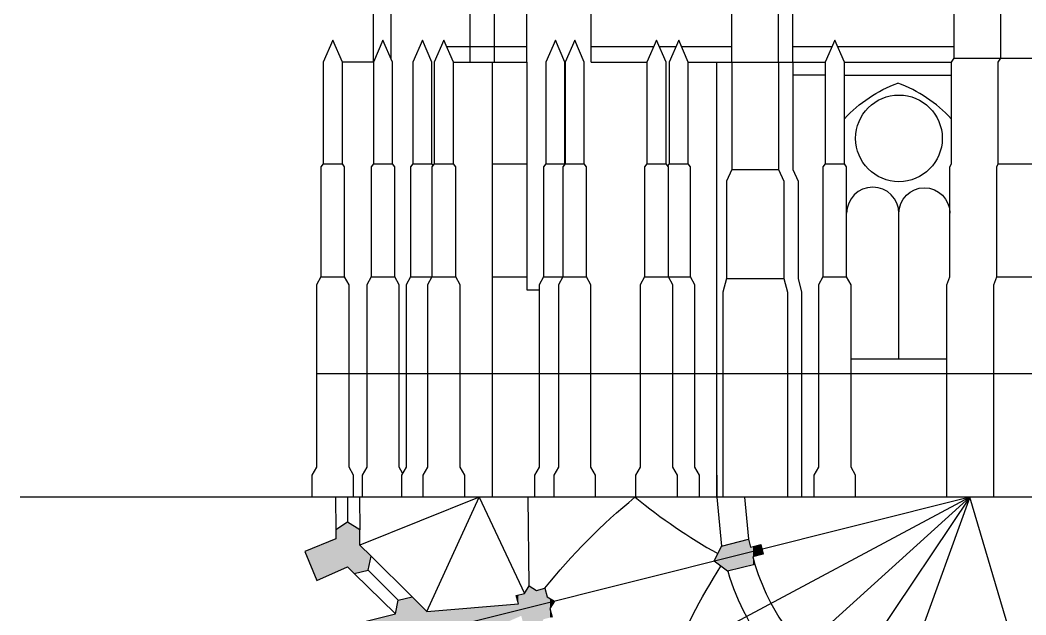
# Model space of a CAD drawing. Extents: x 309 to 370, y -277 to -28.
# Drawn here: x 312.64 to 346.78, y -164.76 to -144.57 of the extents above; entities that cross this region are included whole.
import ezdxf

# ---------------------------------------------------------------- set-up
doc = ezdxf.new("R2010")
doc.units = 0
for name, color, linetype in [('BASE_PLAN', 7, 'CONTINUOUS'), ('ELEVATIONS', 7, 'CONTINUOUS'), ('LINE_OF_SYMMETRY', 7, 'CONTINUOUS'), ('POCHE', 7, 'CONTINUOUS'), ('VAULT_LINES', 7, 'CONTINUOUS')]:
    doc.layers.add(name, color=color, linetype=linetype)

# ---------------------------------------------------------------- blocks, each defined once
blk = doc.blocks.new('*U9')
at = {"layer": 'POCHE', "linetype": 'CONTINUOUS'}
for points in [[(323.756, -163.126), (323.355, -161.874), (323.756, -161.613)], [(323.756, -163.126), (323.756, -161.613), (323.757, -163.127)], [(323.757, -163.127), (323.756, -161.613), (323.757, -161.613)], [(323.757, -163.127), (323.757, -161.613), (323.982, -163.349)], [(323.982, -163.349), (323.757, -161.613), (323.982, -161.754)], [(323.982, -163.349), (323.982, -161.754), (324.165, -163.307)], [(324.165, -163.307), (323.982, -161.754), (324.165, -161.869)], [(323.355, -162.176), (323.352, -161.876), (323.355, -161.874)], [(323.355, -163.305), (323.355, -161.874), (323.756, -163.126)], [(324.165, -163.307), (324.165, -161.869), (324.17, -163.306)], [(324.17, -163.306), (324.165, -161.869), (324.17, -162.39)], [(322.715, -163.589), (322.299, -162.605), (322.715, -162.436)], [(323.355, -163.305), (322.715, -162.436), (323.355, -162.176)], [(322.715, -163.589), (322.715, -162.436), (323.355, -163.305)], [(324.17, -163.306), (324.17, -162.39), (324.451, -163.24)], [(324.451, -163.24), (324.17, -162.39), (324.451, -162.668)], [(324.451, -163.24), (324.451, -162.668), (324.552, -162.767)]]:
    blk.add_solid(points, dxfattribs=at)
blk = doc.blocks.new('*U14')
at = {"layer": 'POCHE', "linetype": 'CONTINUOUS'}
for points in [[(329.916, -165.027), (329.765, -164.028), (329.916, -163.776)], [(329.916, -165.027), (329.916, -163.776), (330.008, -165.004)], [(330.008, -165.004), (329.916, -163.776), (330.008, -163.831)], [(330.008, -165.004), (330.008, -163.831), (330.168, -165.101)], [(330.168, -165.101), (330.008, -163.831), (330.168, -163.927)], [(330.41, -164.903), (330.259, -163.905), (330.41, -163.867)], [(330.453, -164.893), (330.41, -163.867), (330.453, -163.856)], [(330.41, -164.903), (330.41, -163.867), (330.453, -164.893)], [(330.453, -164.893), (330.453, -163.856), (330.524, -164.875)], [(330.524, -164.875), (330.453, -163.856), (330.524, -164.142)], [(325.806, -166.456), (325.477, -164.253), (325.806, -164.177)], [(325.947, -166.624), (325.806, -164.177), (325.947, -164.145)], [(325.806, -166.456), (325.806, -164.177), (325.947, -166.624)], [(325.947, -166.624), (325.947, -164.145), (326.116, -166.826)], [(326.116, -166.826), (325.947, -164.145), (326.116, -164.312)], [(329.552, -164.385), (329.481, -164.099), (329.552, -164.082)], [(329.652, -164.789), (329.552, -164.082), (329.652, -164.057)], [(329.552, -164.833), (329.552, -164.082), (329.652, -164.789)], [(329.723, -165.075), (329.652, -164.057), (329.723, -164.039)], [(329.652, -164.789), (329.652, -164.057), (329.723, -165.075)], [(329.765, -165.065), (329.723, -164.039), (329.765, -164.028)], [(329.723, -165.075), (329.723, -164.039), (329.765, -165.065)], [(329.765, -165.065), (329.765, -164.028), (329.916, -165.027)], [(330.259, -165.156), (330.168, -163.927), (330.259, -163.905)], [(330.168, -165.101), (330.168, -163.927), (330.259, -165.156)], [(330.259, -165.156), (330.259, -163.905), (330.41, -164.903)], [(330.524, -164.875), (330.524, -164.142), (330.624, -164.85)], [(330.624, -164.85), (330.524, -164.142), (330.624, -164.202)], [(330.624, -164.546), (330.624, -164.202), (330.775, -164.294)], [(325.477, -166.538), (325.376, -164.727), (325.477, -164.253)], [(325.477, -166.538), (325.477, -164.253), (325.806, -166.456)], [(326.116, -166.826), (326.116, -164.312), (326.448, -166.737)], [(326.448, -166.737), (326.116, -164.312), (326.448, -164.64)], [(329.552, -164.833), (326.793, -164.612), (329.552, -164.385)], [(330.624, -164.85), (330.624, -164.546), (330.695, -164.832)], [(325.376, -166.563), (324.549, -164.934), (325.376, -164.727)], [(325.376, -166.563), (325.376, -164.727), (325.477, -166.538)], [(326.581, -166.701), (326.448, -164.64), (326.581, -164.629)], [(326.448, -166.737), (326.448, -164.64), (326.581, -166.701)], [(326.793, -166.027), (326.581, -164.629), (326.793, -164.612)], [(326.581, -166.701), (326.581, -164.629), (326.793, -166.027)], [(326.793, -166.027), (326.793, -164.612), (329.552, -164.833)], [(324.334, -165.906), (324.119, -165.041), (324.334, -164.987)], [(324.549, -166.77), (324.334, -164.987), (324.549, -164.934)], [(324.334, -165.906), (324.334, -164.987), (324.549, -166.77)], [(324.549, -166.77), (324.549, -164.934), (325.376, -166.563)]]:
    blk.add_solid(points, dxfattribs=at)
blk = doc.blocks.new('*U15')
at = {"layer": 'POCHE', "linetype": 'CONTINUOUS'}
for points in [[(336.445, -163.118), (336.198, -162.936), (336.445, -162.423)], [(336.656, -163.273), (336.445, -162.423), (336.656, -162.37)], [(336.445, -163.118), (336.445, -162.423), (336.656, -163.273)], [(336.748, -163.251), (336.656, -162.37), (336.748, -162.347)], [(336.656, -163.273), (336.656, -162.37), (336.748, -163.251)], [(336.959, -163.198), (336.748, -162.347), (336.959, -162.294)], [(336.748, -163.251), (336.748, -162.347), (336.959, -163.198)], [(337.367, -163.096), (336.959, -162.294), (337.367, -162.192)], [(336.959, -163.198), (336.959, -162.294), (337.367, -163.096)], [(337.367, -163.096), (337.367, -162.192), (337.431, -163.079)], [(337.431, -163.079), (337.367, -162.192), (337.431, -162.454)], [(337.513, -163.059), (337.431, -162.454), (337.513, -162.433)], [(337.431, -163.079), (337.431, -162.454), (337.513, -163.059)], [(337.781, -162.714), (337.513, -162.433), (337.781, -162.366)], [(337.513, -162.782), (337.513, -162.433), (337.781, -162.714)], [(337.781, -162.714), (337.781, -162.366), (337.822, -162.704)], [(337.822, -162.704), (337.781, -162.366), (337.822, -162.53)], [(337.513, -163.059), (337.513, -162.782), (337.578, -163.043)], [(337.822, -162.704), (337.822, -162.53), (337.863, -162.694)]]:
    blk.add_solid(points, dxfattribs=at)

msp = doc.modelspace()

# ---------------------------------------------------------------- linework, layer by layer
at = {"layer": 'BASE_PLAN'}
for p, q in [((323.343, -160.765), (323.352, -161.876)), ((323.75, -160.765), (323.757, -161.613)), ((324.157, -160.765), (324.165, -161.869)), ((323.757, -161.613), (323.352, -161.876)), ((324.165, -161.869), (323.757, -161.613)), ((323.352, -161.876), (323.355, -162.176)), ((324.17, -162.39), (324.165, -161.869)), ((323.355, -162.176), (322.299, -162.605)), ((324.552, -162.767), (324.17, -162.39)), ((336.198, -162.936), (336.445, -162.423)), ((336.445, -162.423), (336.748, -162.347)), ((336.748, -162.347), (337.367, -162.192)), ((337.367, -162.192), (337.431, -162.454)), ((337.431, -162.454), (337.781, -162.366)), ((337.781, -162.366), (337.863, -162.694)), ((322.299, -162.605), (322.715, -163.589)), ((324.451, -163.24), (324.552, -162.767)), ((324.552, -162.767), (325.947, -164.145)), ((337.863, -162.694), (337.513, -162.782)), ((337.513, -162.782), (337.578, -163.043)), ((322.715, -163.589), (323.756, -163.126)), ((323.756, -163.126), (323.982, -163.349)), ((336.656, -163.273), (336.198, -162.936)), ((337.578, -163.043), (336.656, -163.273)), ((323.982, -163.349), (324.451, -163.24)), ((323.982, -163.349), (325.376, -164.727)), ((324.451, -163.24), (325.477, -164.253)), ((329.765, -164.028), (329.916, -163.776)), ((329.916, -163.776), (330.168, -163.927)), ((330.168, -163.927), (330.453, -163.856)), ((330.453, -163.856), (330.524, -164.142)), ((325.477, -164.253), (325.947, -164.145)), ((325.947, -164.145), (326.448, -164.64)), ((329.481, -164.099), (329.765, -164.028)), ((329.552, -164.385), (329.481, -164.099)), ((330.524, -164.142), (330.775, -164.294)), ((325.376, -164.727), (325.477, -164.253)), ((326.448, -164.64), (329.552, -164.385)), ((330.775, -164.294), (330.624, -164.546)), ((330.624, -164.546), (330.695, -164.832)), ((324.119, -165.041), (325.376, -164.727))]:
    msp.add_line(p, q, dxfattribs=at)
at = {"layer": 'ELEVATIONS'}
for p, q in [((324.63, -145.997), (324.63, -140.449)), ((325.238, -145.901), (325.238, -140.488)), ((327.914, -145.997), (327.914, -140.449)), ((328.739, -145.997), (328.739, -140.449)), ((329.841, -145.997), (329.841, -140.449)), ((332.024, -145.997), (332.024, -140.449)), ((336.795, -145.997), (336.795, -140.449)), ((338.387, -145.997), (338.387, -140.449)), ((338.864, -145.997), (338.864, -140.449)), ((344.34, -145.864), (344.34, -140.449)), ((345.932, -145.864), (345.932, -140.449)), ((323.252, -145.253), (322.927, -145.997)), ((323.577, -145.997), (323.252, -145.253)), ((324.955, -145.253), (324.63, -145.997)), ((325.279, -145.997), (324.955, -145.253)), ((326.294, -145.253), (325.969, -145.997)), ((326.619, -145.997), (326.294, -145.253)), ((327.021, -145.253), (326.696, -145.997)), ((327.346, -145.997), (327.021, -145.253)), ((330.807, -145.253), (330.482, -145.997)), ((331.131, -145.997), (330.807, -145.253)), ((331.465, -145.253), (331.14, -145.997)), ((331.79, -145.997), (331.465, -145.253)), ((334.24, -145.253), (333.915, -145.997)), ((334.565, -145.997), (334.24, -145.253)), ((334.995, -145.253), (334.67, -145.997)), ((335.32, -145.997), (334.995, -145.253)), ((340.292, -145.253), (339.967, -145.997)), ((340.617, -145.997), (340.292, -145.253)), ((327.112, -145.463), (329.841, -145.463)), ((332.024, -145.463), (334.149, -145.463)), ((334.332, -145.463), (334.904, -145.463)), ((335.087, -145.463), (336.795, -145.463)), ((338.864, -145.463), (340.201, -145.463)), ((340.384, -145.463), (344.34, -145.463)), ((322.927, -145.997), (322.927, -149.448)), ((323.577, -149.448), (323.577, -145.997)), ((324.63, -145.997), (323.577, -145.997)), ((324.63, -145.997), (324.63, -149.448)), ((325.279, -149.448), (325.279, -145.997)), ((325.969, -145.997), (325.969, -149.448)), ((326.619, -149.448), (326.619, -145.997)), ((326.696, -145.997), (326.696, -149.448)), ((327.346, -149.448), (327.346, -145.997)), ((327.346, -145.997), (328.658, -145.997)), ((328.658, -145.997), (328.658, -160.765)), ((328.658, -145.997), (329.841, -145.997)), ((329.841, -145.997), (329.841, -153.72)), ((330.482, -145.997), (330.482, -149.448)), ((331.131, -149.448), (331.131, -145.997)), ((331.14, -145.997), (331.14, -149.448)), ((331.79, -149.448), (331.79, -145.997)), ((332.024, -145.997), (333.915, -145.997)), ((333.915, -145.997), (333.915, -149.448)), ((334.565, -149.448), (334.565, -145.997)), ((334.67, -145.997), (334.67, -149.448)), ((335.32, -149.448), (335.32, -145.997)), ((335.32, -145.997), (336.795, -145.997)), ((336.285, -160.765), (336.285, -145.997)), ((336.795, -145.997), (338.864, -145.997)), ((336.795, -145.997), (336.795, -149.638)), ((338.387, -145.997), (338.387, -149.638)), ((338.864, -145.997), (339.967, -145.997)), ((338.864, -145.997), (338.864, -149.638)), ((339.967, -145.997), (339.967, -149.448)), ((340.617, -149.448), (340.617, -145.997)), ((340.617, -145.997), (344.249, -145.997)), ((344.249, -145.997), (344.34, -145.864)), ((344.249, -149.448), (344.249, -145.997)), ((344.34, -145.864), (345.932, -145.864)), ((345.841, -145.997), (345.932, -145.864)), ((345.841, -149.448), (345.841, -145.997)), ((345.932, -145.864), (347.656, -145.864)), ((339.967, -146.439), (338.864, -146.439)), ((340.617, -146.439), (344.249, -146.439)), ((322.927, -149.448), (322.849, -149.553)), ((322.927, -149.448), (323.577, -149.448)), ((323.655, -149.553), (323.577, -149.448)), ((324.63, -149.448), (324.552, -149.553)), ((324.63, -149.448), (325.279, -149.448)), ((325.357, -149.553), (325.279, -149.448)), ((325.969, -149.448), (325.891, -149.553)), ((325.969, -149.448), (326.619, -149.448)), ((326.696, -149.448), (326.618, -149.553)), ((326.658, -149.5), (326.619, -149.448)), ((326.696, -149.448), (327.346, -149.448)), ((327.424, -149.553), (327.346, -149.448)), ((328.658, -149.448), (329.841, -149.448)), ((330.482, -149.448), (330.404, -149.553)), ((330.482, -149.448), (331.79, -149.448)), ((331.14, -149.448), (331.062, -149.553)), ((331.136, -149.454), (331.131, -149.448)), ((331.868, -149.553), (331.79, -149.448)), ((333.915, -149.448), (333.837, -149.553)), ((333.915, -149.448), (334.24, -149.448)), ((334.24, -149.448), (334.565, -149.448)), ((334.643, -149.553), (334.565, -149.448)), ((334.67, -149.448), (334.618, -149.519)), ((334.67, -149.448), (335.32, -149.448)), ((335.398, -149.553), (335.32, -149.448)), ((339.967, -149.448), (339.889, -149.553)), ((339.967, -149.448), (340.617, -149.448)), ((340.695, -149.553), (340.617, -149.448)), ((344.199, -149.553), (344.249, -149.448)), ((345.791, -149.553), (345.841, -149.448)), ((345.841, -149.448), (347.747, -149.448)), ((322.849, -149.553), (322.849, -153.283)), ((323.655, -153.283), (323.655, -149.553)), ((324.552, -149.553), (324.552, -153.283)), ((325.357, -153.283), (325.357, -149.553)), ((325.891, -149.553), (325.891, -153.283)), ((326.618, -149.553), (326.618, -153.283)), ((327.424, -153.283), (327.424, -149.553)), ((330.404, -149.553), (330.404, -153.283)), ((331.062, -149.553), (331.062, -153.283)), ((331.868, -153.283), (331.868, -149.553)), ((333.837, -149.553), (333.837, -153.283)), ((334.643, -153.283), (334.643, -149.553)), ((335.398, -153.283), (335.398, -149.553)), ((336.795, -149.638), (336.614, -150.036)), ((336.795, -149.638), (338.387, -149.638)), ((338.387, -149.638), (338.568, -150.036)), ((338.864, -149.638), (339.045, -150.036)), ((339.889, -149.553), (339.889, -153.283)), ((340.695, -153.283), (340.695, -149.553)), ((344.199, -153.283), (344.199, -149.553)), ((345.791, -153.283), (345.791, -149.553)), ((336.614, -150.036), (336.614, -153.342)), ((338.568, -150.036), (338.568, -153.342)), ((339.045, -150.036), (339.045, -153.342)), ((342.47, -156.062), (342.47, -151.127)), ((322.849, -153.283), (322.7, -153.56)), ((322.849, -153.283), (323.655, -153.283)), ((323.804, -153.56), (323.655, -153.283)), ((324.552, -153.283), (324.403, -153.56)), ((324.552, -153.283), (325.357, -153.283)), ((325.506, -153.56), (325.357, -153.283)), ((325.891, -153.283), (325.742, -153.56)), ((325.891, -153.283), (327.424, -153.283)), ((326.618, -153.283), (326.469, -153.56)), ((327.573, -153.56), (327.424, -153.283)), ((328.658, -153.283), (329.841, -153.283)), ((330.404, -153.283), (330.255, -153.56)), ((330.404, -153.283), (331.868, -153.283)), ((331.062, -153.283), (330.913, -153.56)), ((332.017, -153.56), (331.868, -153.283)), ((333.837, -153.283), (333.688, -153.56)), ((333.837, -153.283), (334.643, -153.283)), ((334.792, -153.56), (334.643, -153.283)), ((334.643, -153.283), (335.398, -153.283)), ((335.547, -153.56), (335.398, -153.283)), ((339.889, -153.283), (339.74, -153.56)), ((339.889, -153.283), (340.695, -153.283)), ((340.844, -153.56), (340.695, -153.283)), ((344.096, -153.56), (344.199, -153.283)), ((345.688, -153.56), (345.791, -153.283)), ((345.791, -153.283), (347.796, -153.283)), ((322.7, -153.56), (322.7, -159.747)), ((323.804, -159.747), (323.804, -153.56)), ((324.403, -153.56), (324.403, -159.747)), ((325.506, -159.747), (325.506, -153.56)), ((325.742, -153.56), (325.742, -159.747)), ((326.469, -153.56), (326.469, -159.747)), ((327.573, -159.747), (327.573, -153.56)), ((330.255, -153.56), (330.255, -159.747)), ((330.913, -153.56), (330.913, -159.747)), ((332.017, -159.747), (332.017, -153.56)), ((333.688, -153.56), (333.688, -159.747)), ((334.792, -159.747), (334.792, -153.56)), ((335.547, -159.747), (335.547, -153.56)), ((336.614, -153.342), (336.493, -153.801)), ((336.614, -153.342), (338.568, -153.342)), ((338.568, -153.342), (338.689, -153.801)), ((339.045, -153.342), (339.166, -153.801)), ((339.74, -153.56), (339.74, -159.747)), ((340.844, -159.747), (340.844, -153.56)), ((344.096, -160.765), (344.096, -153.56)), ((345.688, -160.765), (345.688, -153.56)), ((329.841, -153.72), (330.255, -153.72)), ((336.493, -153.801), (336.493, -159.747)), ((338.689, -153.801), (338.689, -160.765)), ((339.166, -153.801), (339.166, -159.747)), ((340.844, -156.062), (344.096, -156.062)), ((322.7, -156.563), (356.915, -156.563)), ((322.7, -159.747), (322.543, -160.013)), ((323.96, -160.013), (323.804, -159.747)), ((324.403, -159.747), (324.246, -160.013)), ((325.624, -159.947), (325.506, -159.747)), ((325.742, -159.747), (325.586, -160.013)), ((326.469, -159.747), (326.312, -160.013)), ((327.73, -160.013), (327.573, -159.747)), ((330.255, -159.747), (330.098, -160.013)), ((330.913, -159.747), (330.756, -160.013)), ((332.174, -160.013), (332.017, -159.747)), ((333.688, -159.747), (333.531, -160.013)), ((334.949, -160.013), (334.792, -159.747)), ((335.704, -160.013), (335.547, -159.747)), ((336.493, -159.747), (336.493, -160.765)), ((339.166, -159.747), (339.166, -160.765)), ((339.74, -159.747), (339.583, -160.013)), ((341.001, -160.013), (340.844, -159.747)), ((322.543, -160.013), (322.543, -160.765)), ((323.96, -160.765), (323.96, -160.013)), ((324.246, -160.013), (324.246, -160.765)), ((325.586, -160.013), (325.586, -160.765)), ((326.312, -160.013), (326.312, -160.765)), ((327.73, -160.765), (327.73, -160.013)), ((330.098, -160.013), (330.098, -160.765)), ((330.756, -160.013), (330.756, -160.765)), ((332.174, -160.765), (332.174, -160.013)), ((333.531, -160.013), (333.531, -160.765)), ((334.949, -160.765), (334.949, -160.013)), ((335.704, -160.765), (335.704, -160.013)), ((336.285, -160.013), (336.285, -160.765)), ((339.583, -160.013), (339.583, -160.765)), ((341.001, -160.765), (341.001, -160.013))]:
    msp.add_line(p, q, dxfattribs=at)
msp.add_circle((342.47, -148.583), 1.471, dxfattribs=at)
at = {"layer": 'ELEVATIONS', "extrusion": (0, 0, -1)}
for centre, radius, start, end in [((-344.096, -151.162), 4.756, 42.9967, 69.5374), ((-343.335, -151.127), 0.865, 0, 180)]:
    msp.add_arc(centre, radius, start, end, dxfattribs=at)
at = {"layer": 'ELEVATIONS'}
for centre, radius, start, end in [((340.77, -151.162), 4.756, 42.9967, 69.5374), ((341.582, -151.127), 0.887, 0, 180)]:
    msp.add_arc(centre, radius, start, end, dxfattribs=at)
at = {"layer": 'LINE_OF_SYMMETRY'}
for p, q in [((365.364, -160.765), (312.639, -160.765)), ((344.874, -160.765), (313.211, -168.689)), ((344.874, -160.765), (316.062, -176.143)), ((344.874, -160.765), (320.624, -182.683)), ((344.874, -160.765), (326.627, -187.921)), ((344.874, -160.765), (333.713, -191.545))]:
    msp.add_line(p, q, dxfattribs=at)
at = {"layer": 'VAULT_LINES'}
for p, q in [((328.221, -160.767), (324.17, -162.39)), ((326.448, -164.64), (328.222, -160.765)), ((328.216, -160.765), (328.221, -160.767)), ((328.22, -160.765), (329.765, -164.028)), ((329.916, -163.776), (329.888, -160.765)), ((336.285, -160.765), (336.445, -162.423)), ((337.233, -160.765), (337.367, -162.192)), ((346.994, -167.876), (344.874, -160.765))]:
    msp.add_line(p, q, dxfattribs=at)
at = {"layer": 'VAULT_LINES', "extrusion": (0, 0, -1)}
for centre, radius, start, end in [((-346.337, -176.511), 20.309, 38.5441, 50.8342), ((-352.956, -173.695), 19.63, 10.1053, 32.6495)]:
    msp.add_arc(centre, radius, start, end, dxfattribs=at)
at = {"layer": 'VAULT_LINES'}
for centre, radius, start, end in [((346.363, -144.967), 20.361, 230.8865, 240.4511), ((344.914, -160.771), 7.68, 197.2078, 218.6125), ((344.919, -160.772), 8.633, 196.8467, 218.9737)]:
    msp.add_arc(centre, radius, start, end, dxfattribs=at)

# ---------------------------------------------------------------- block references
at = {"layer": 'POCHE'}
for name in ['*U9', '*U15', '*U14']:
    msp.add_blockref(name, (0, 0), dxfattribs=at)

doc.saveas('drawing.dxf')
